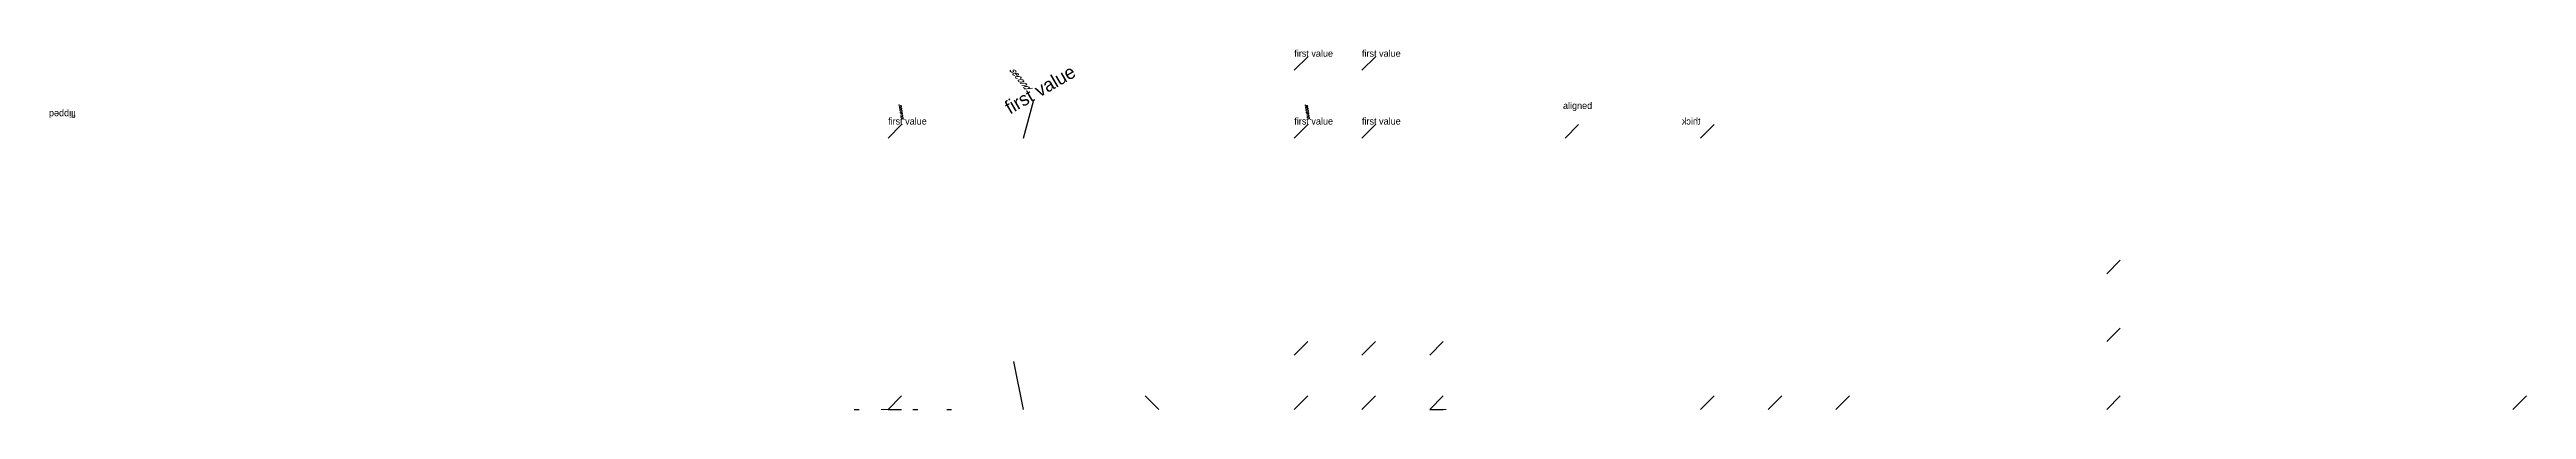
# Model space of a CAD drawing. Extents: x -62 to 121, y 0 to 27.
import ezdxf
from ezdxf.enums import TextEntityAlignment as Align

# ---------------------------------------------------------------- set-up
doc = ezdxf.new("R2010")
doc.units = 0
doc.linetypes.add('DASHED', pattern=[19.05, 12.7, -6.35])
doc.layers.get('0').update_dxf_attribs({"linetype": 'CONTINUOUS'})
doc.layers.add('WALLS', color=3, linetype='CONTINUOUS')
doc.styles.add('TALL', font='txt.shx')

# ---------------------------------------------------------------- blocks, each defined once
blk = doc.blocks.new('PLAIN')
blk.add_line((0, 0), (1, 1))
blk = doc.blocks.new('TAGGED')
blk.add_line((0, 0), (1, 1))
at = {"style": 'TALL', "oblique": 212.9578, "width": 0.8, "flags": 8}
blk.add_attdef('TWO', text='', height=0.25, rotation=278.87339, dxfattribs=at).set_placement((1, 2), align=Align.MIDDLE_CENTER)
blk.add_attdef('ONE', (0, 1), '', height=0.5)

msp = doc.modelspace()

# ---------------------------------------------------------------- block references
ref = msp.add_blockref('TAGGED', (30, 20), dxfattribs=dict(row_count=2, column_count=2, row_spacing=5, column_spacing=5))
ref.add_attrib('ONE', 'first value', (30, 21), dxfattribs={"height": 0.5})
ref.add_attrib('TWO', 'second', dxfattribs={"height": 0.25, "rotation": 278.8734, "style": 'TALL', "oblique": 32.9578, "width": 0.8, "flags": 8}).set_placement((31, 22), align=Align.MIDDLE_CENTER)
at = {"color": 2}
ref = msp.add_blockref('TAGGED', (10, 20), dxfattribs=dict(at, xscale=2, yscale=2, zscale=2, rotation=30))
ref.add_attrib('ONE', 'first value', (9, 21.73), dxfattribs={"height": 1, "rotation": 30})
ref.add_attrib('TWO', 'second', dxfattribs={"height": 0.5, "rotation": 308.8734, "style": 'TALL', "oblique": 32.9578, "width": 0.8, "flags": 8}).set_placement((9.73, 24.46), align=Align.MIDDLE_CENTER)
ref = msp.add_blockref('PLAIN', (60, 20))
ref.add_attrib('THICK', 'thick', (60, 21), dxfattribs={"height": 0.5, "text_generation_flag": 2})
ref.add_attrib('FLIP', 'flipped', (60, 22), dxfattribs={"extrusion": (0, 0, -1), "height": 0.5, "text_generation_flag": 4, "flags": 4})
ref = msp.add_blockref('TAGGED', (0, 20))
ref.add_attrib('ONE', 'first value', (0, 21), dxfattribs={"height": 0.5})
ref.add_attrib('TWO', 'second', dxfattribs={"height": 0.25, "rotation": 278.8734, "style": 'TALL', "oblique": 32.9578, "width": 0.8, "flags": 8}).set_placement((1, 22), align=Align.MIDDLE_CENTER)
ref = msp.add_blockref('PLAIN', (50, 20))
ref.add_attrib('ALIGN', 'aligned', dxfattribs={"height": 0.5, "flags": 2}).set_placement((52, 22), align=Align.BOTTOM_RIGHT)
for p, row_count, column_count, row_spacing, column_spacing in [((90, 0), 3, 1, 5, 0), ((30, 0), 2, 3, 4, 5), ((60, 0), 1, 3, 0, 5)]:
    msp.add_blockref('PLAIN', p, dxfattribs=dict(row_count=row_count, column_count=column_count, row_spacing=row_spacing, column_spacing=column_spacing))
at = {"extrusion": (0, -1, 2e-16)}
ref = msp.add_blockref('TAGGED', (0, 0), dxfattribs=dict(at, rotation=30, row_count=2, column_count=2, row_spacing=5, column_spacing=5))
ref.add_attrib('ONE', 'first value', (-0.5, 0.87), dxfattribs={"extrusion": (0, -1, 2e-16), "height": 0.5, "rotation": 30})
ref.add_attrib('TWO', 'second', dxfattribs={"extrusion": (0, -1, 2e-16), "height": 0.25, "rotation": 308.8734, "style": 'TALL', "oblique": 32.9578, "width": 0.8, "flags": 8}).set_placement((-0.13, 2.23), align=Align.MIDDLE_CENTER)
for p in [(0, 0), (120, 0)]:
    msp.add_blockref('PLAIN', p)
msp.add_blockref('PLAIN', (0, 0), dxfattribs=at)
at = {"xscale": -1}
msp.add_blockref('PLAIN', (20, 0, 5), dxfattribs=at)
at = {"extrusion": (0, -1, 2e-16)}
ref = msp.add_blockref('TAGGED', (40, 0), dxfattribs=at)
ref.add_attrib('ONE', 'first value', (40, 1), dxfattribs={"extrusion": (0, -1, 2e-16), "height": 0.5})
ref.add_attrib('TWO', 'second', dxfattribs={"extrusion": (0, -1, 2e-16), "height": 0.25, "rotation": 278.8734, "style": 'TALL', "oblique": 32.9578, "width": 0.8, "flags": 8}).set_placement((41, 2), align=Align.MIDDLE_CENTER)
at = {"layer": 'WALLS', "color": 1, "linetype": 'DASHED', "xscale": 2, "yscale": 3, "zscale": 2, "rotation": 45}
msp.add_blockref('PLAIN', (10, 0), dxfattribs=at)

doc.saveas('drawing.dxf')
